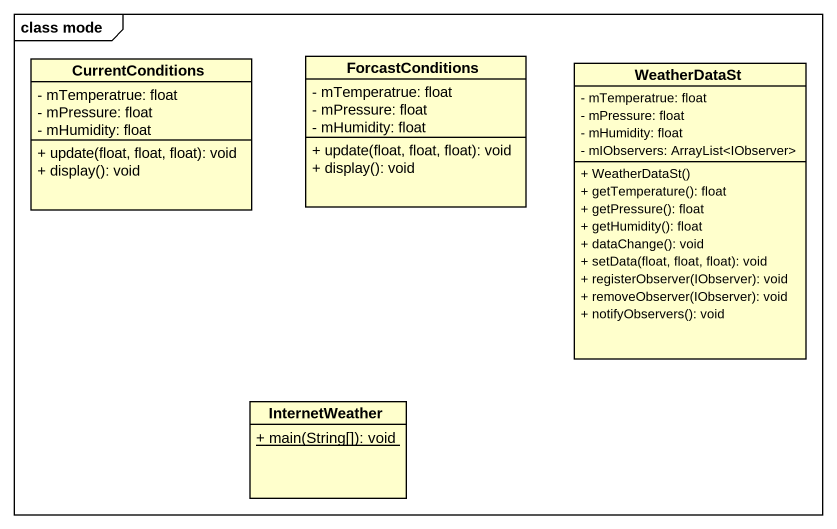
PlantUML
@startuml
mainframe class mode
hide circle
hide empty members
skinparam classAttributeIconSize 0
class CurrentConditions {
  - mTemperatrue: float
  - mPressure: float
  - mHumidity: float
  + update(float, float, float): void
  + display(): void
}
class ForcastConditions {
  - mTemperatrue: float
  - mPressure: float
  - mHumidity: float
  + update(float, float, float): void
  + display(): void
}
class WeatherDataSt {
  - mTemperatrue: float
  - mPressure: float
  - mHumidity: float
  - mIObservers: ArrayList<IObserver>
  + WeatherDataSt()
  + getTemperature(): float
  + getPressure(): float
  + getHumidity(): float
  + dataChange(): void
  + setData(float, float, float): void
  + registerObserver(IObserver): void
  + removeObserver(IObserver): void
  + notifyObservers(): void
}
class InternetWeather {
  {static} + main(String[]): void
}
@enduml
